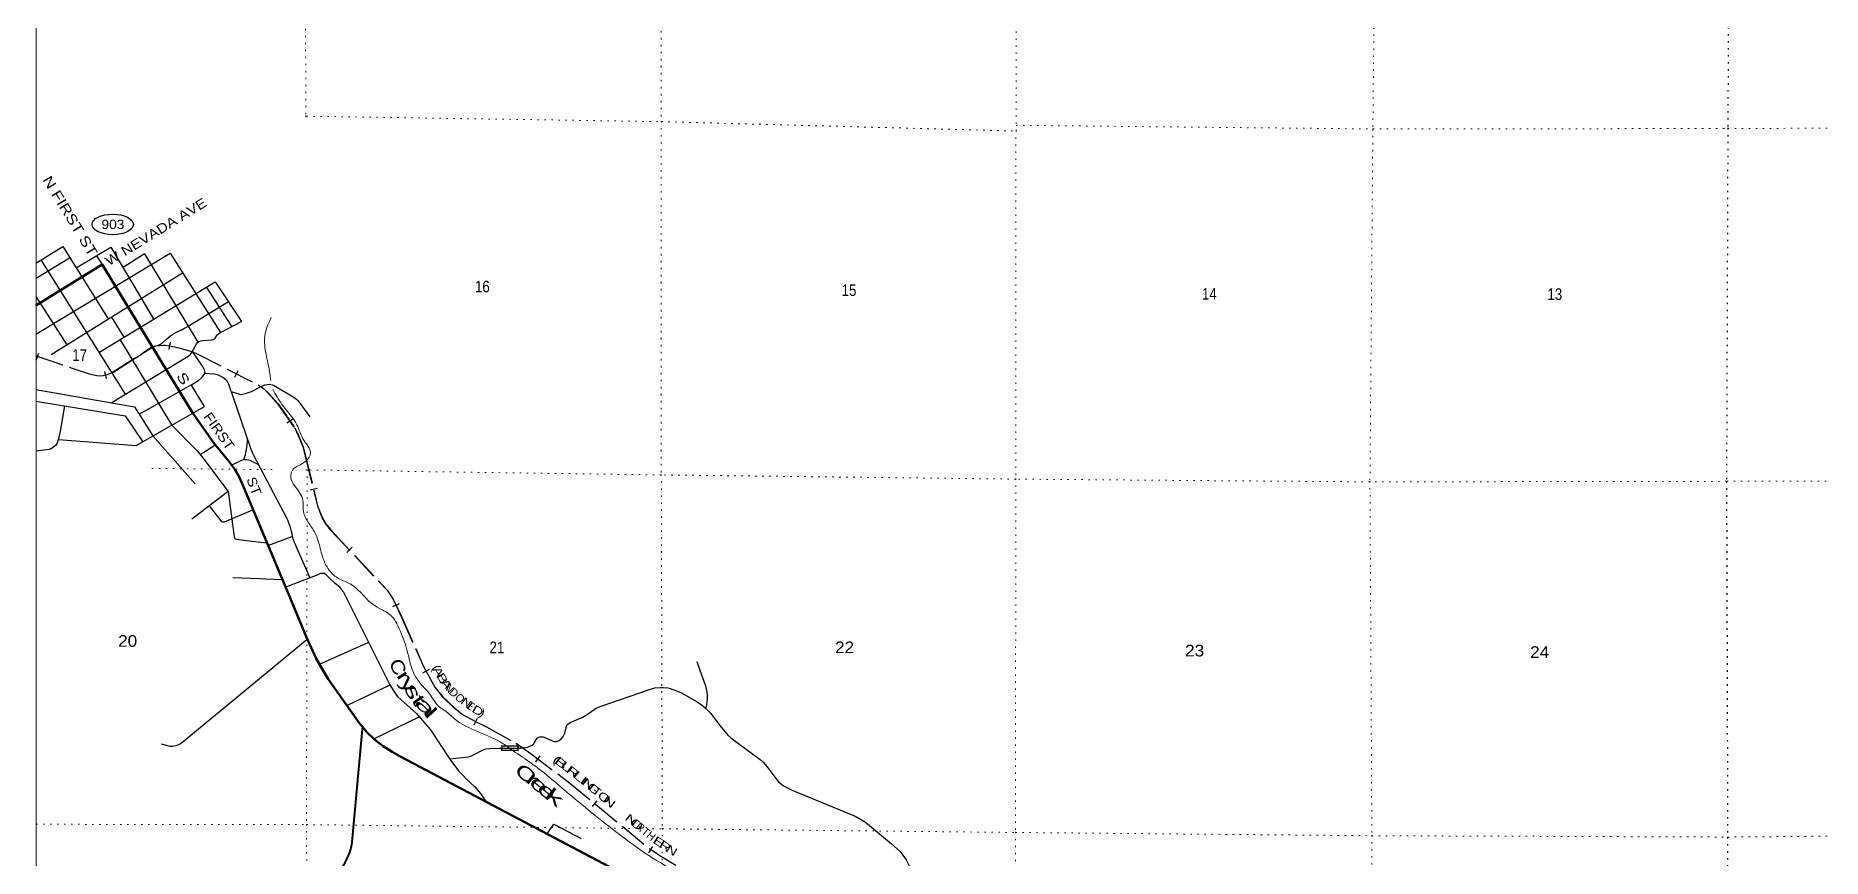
# Model space of a CAD drawing. Header units: feet. Extents: x -8 to 250644, y -192250 to 1368.
# Drawn here: x -5 to 26785, y -108849 to -96508 of the extents above; entities that cross this region are included whole.
import ezdxf
from ezdxf.enums import TextEntityAlignment as Align

# ---------------------------------------------------------------- set-up
doc = ezdxf.new("R2010")
doc.units = ezdxf.units.FT
doc.header["$LTSCALE"] = 70
doc.linetypes.add('DOTTED', pattern=[1.5, 0.3, -1.2])
doc.linetypes.add('LONG_DASHED', pattern=[7.5, 6, -1.5])
for name, color, linetype, lineweight in [('17', 7, 'Continuous', 25), ('23', 7, 'Continuous', 70), ('26', 7, 'Continuous', 40), ('29', 7, 'Continuous', 25), ('31', 7, 'Continuous', 13), ('39', 7, 'Continuous', 13), ('4', 7, 'Continuous', 13), ('6', 7, 'DOTTED', 25), ('63', 7, 'Continuous', 25), ('7', 7, 'DOTTED', 13)]:
    doc.layers.add(name, color=color, linetype=linetype, lineweight=lineweight)
doc.layers.add('41', color=7, linetype='Continuous')

msp = doc.modelspace()

# ---------------------------------------------------------------- linework, layer by layer
at = {"layer": '17'}
msp.add_ellipse((1150.14, -99339.81), major_axis=(-309.24, 1), ratio=0.500121, dxfattribs=at)
at = {"layer": '23'}
for points in [[(4899.16, -106882.06), (4856.54, -106831.41), (4855.7, -106830.3), (4383.86, -106164.54), (4380.89, -106160.03), (4199.24, -105849.57), (4051.03, -105521.82), (3830.08, -104993.83), (3809.16, -104943.83), (3774.56, -104861.17), (3764.11, -104836.17), (3753.65, -104811.17), (3115.77, -103286.88), (3110.86, -103274.01), (3049.62, -103137.59), (2974.45, -103008.31), (2886.18, -102887.6), (2862.83, -102858.67), (2766.41, -102742.87), (2669.2, -102625.97), (2611.78, -102543.23), (2339.29, -102154.62), (991.68, -99941.69), (-4.02, -100555.2)], [(15248.99, -111392.23), (14112.7, -111185.11), (12419.39, -110876.47), (12300.18, -110852.45), (12141.2, -110813.49), (11987.16, -110758.12), (11855.15, -110694.39), (11831.37, -110682.26), (11805.15, -110668.45), (5481.73, -107332.88), (5342.11, -107252.39), (5204.81, -107166.84), (5077.2, -107067.42), (4960.69, -106955.19), (4899.16, -106882.06)]]:
    msp.add_lwpolyline(points, dxfattribs=at)
at = {"layer": '26'}
msp.add_lwpolyline([(4.37, -112432.09), (111.26, -112408.96), (238.99, -112368.31), (361.78, -112314.53), (478.27, -112248.2), (587.19, -112170.07), (4420.63, -109158.97), (4459.76, -109125.85), (4523.67, -109063.93), (4580.75, -108995.67), (4630.39, -108921.82), (4672.04, -108843.19), (4705.23, -108760.63), (4729.62, -108675.06), (4742.59, -108605.15), (4896.31, -106913.46), (4899.16, -106882.06)], dxfattribs=at)
at = {"layer": '29'}
for p, q in [((-4.53, -99918.32), (402.78, -99668.54)), ((-2.7, -100986.01), (2011.35, -99769.91)), ((-0.28, -100145.56), (502.66, -99840.32)), ((70.44, -99872.72), (1337.45, -101886.57)), ((402.78, -99668.54), (1080.2, -100757.66)), ((602.32, -99991.61), (1123.99, -99682.54)), ((908.47, -99811.53), (991.68, -99941.69)), ((1123.99, -99682.54), (1764.64, -100766.33)), ((1627.72, -99782.63), (1307.33, -99983.75)), ((1627.72, -99782.63), (2428.3, -101107.11)), ((2011.35, -99769.91), (2766.42, -100961.94)), ((225.48, -101290.61), (2197.96, -100067.69)), ((-2.33, -100421.56), (462.5, -101143.53)), ((943.1, -101262.37), (2688.62, -100202.21)), ((2555.84, -100285.37), (2935.28, -100874.13)), ((2688.62, -100200.2), (3081.44, -100796.76)), ((1131.38, -100732.74), (1314.34, -101032.62)), ((2766.42, -100961.94), (3081.44, -100796.76)), ((1134.29, -101568.91), (1694.51, -101213.22)), ((1261.4, -101071.25), (2033.56, -102344.99)), ((1128.97, -102014.53), (2282.05, -101317.11)), ((428.42, -102061.45), (363.16, -102448.01)), ((1748.99, -102510.69), (2386.49, -103229.44)), ((2460.31, -102791.71), (2681.26, -102650.68)), ((2934.08, -102945.34), (3047.72, -102893.95)), ((3231.89, -102888.97), (3334.4, -102943.11)), ((2335.28, -103758.63), (2879.52, -103341.67)), ((2596.69, -103562.5), (2769, -103785.36)), ((2827.82, -103799.24), (3249.87, -103618.93)), ((3475.6, -104158.05), (3839.28, -104023.72)), ((3869.07, -104107.25), (4104.71, -104639.5)), ((3439.14, -104655.9), (3683.32, -104666.06)), ((3737.45, -104779.82), (4230.9, -104592.09)), ((4987.05, -105614.1), (4246.06, -105943.82)), ((5307.43, -106251.87), (4664.61, -106559.04)), ((5750.16, -106727.16), (5070.49, -107056.02))]:
    msp.add_line(p, q, dxfattribs=at)
for points in [[(2201.56, -100909.98), (2279.37, -100866.62), (2883.98, -100495.91)], [(1694.51, -101213.22), (1734.67, -101188.21), (1769.24, -101171.85), (1847.71, -101145.67), (1866.4, -101135.86), (1896.29, -101117.62), (1912.18, -101103.14), (1956.08, -101061.53), (2017.74, -101009.18), (2050.44, -100983.48), (2086.87, -100964.31), (2201.56, -100909.98)], [(2282.05, -101317.11), (2310.15, -101294.31), (2326.04, -101277.01), (2336.31, -101259.72), (2361.54, -101213.44), (2404.51, -101131.18), (2420.39, -101112.02), (2443.75, -101097.52), (2473.64, -101086.78), (2507.27, -101080.69), (2632.46, -101071.35), (2657.68, -101066.21), (2675.43, -101056.39), (2684.78, -101045.64), (2709.07, -101005.91), (2722.15, -100988.62), (2738.96, -100975.99), (2766.42, -100961.94)], [(2438, -101680.69), (2481.11, -101642.54), (2507.27, -101610.76), (2531.56, -101577.1), (2529.69, -101541.58), (2520.35, -101511.66), (2496.06, -101464.92), (2346.04, -101247.25)], [(334.6, -102567.83), (1501.66, -102654.28), (2528.15, -102071.98), (2331.33, -101750.64)], [(1545.66, -102188.17), (2338.77, -101742.04), (2438, -101680.69)], [(2926.11, -101846.04), (2890.3, -101734.16), (2871.62, -101697.7), (2847.33, -101668.72), (2800.62, -101634.13), (2735.22, -101601.41), (2699.72, -101592.06), (2669.83, -101585.52), (2531.42, -101574.39)], [(2926.88, -101846.7), (3065.94, -101889.34), (3095.83, -101888.41), (3142.54, -101877.19), (3230.36, -101844.47), (3376.1, -101769.68), (3432.15, -101746.31), (3465.79, -101739.76), (3497.55, -101736.96), (3518.1, -101738.83), (3544.26, -101746.31), (3570.42, -101758.46), (3878.71, -101940.76), (3910.48, -101967.87), (3929.16, -101985.63), (4104.79, -102225.89)], [(-1.33, -101817.4), (1476.81, -102076.69), (1748.99, -102510.69), (1747.56, -102510.9)], [(-1.11, -101990.06), (1334.26, -102211.63), (1598.08, -102597.87)], [(2926.11, -101846.04), (2931.93, -101860.4), (3222.82, -102709.81)], [(363.16, -102448.01), (331.47, -102571.8), (310.92, -102629.76), (290.36, -102655.93), (266.07, -102678.37), (224.97, -102706.42), (195.07, -102715.77), (-0.66, -102741.96)], [(2033.56, -102344.99), (2414.4, -102738.21), (2517.08, -102862.92), (2883.55, -103345.7), (2971.04, -104027.94)], [(3261.9, -102801.81), (3361.53, -102989.16), (3756.47, -103741.6), (3781.97, -103791.74)], [(2769, -103785.36), (2781.94, -103796.92), (2795.02, -103802.53), (2809.03, -103803.46), (2827.82, -103799.24)], [(2971.04, -104027.94), (2975.32, -104043.26), (2981.86, -104051.67), (2991.2, -104057.28), (3007.32, -104062)], [(3007.33, -104062.01), (3114.83, -104075.03), (3459.14, -104116.75)], [(2953.52, -104635.7), (3348.29, -104652.12), (3439.14, -104655.9)], [(4606.6, -104849.08), (4573.75, -104804.21), (4553.2, -104781.78), (4485.94, -104727.55), (4405.59, -104652.77), (4343.93, -104591.07), (4321.51, -104577.98), (4297.22, -104576.11), (4271.06, -104577.98), (4230.9, -104592.09)], [(4606.6, -104849.08), (5303.46, -106248.23), (5313.24, -106266.87)], [(4065.49, -105566.01), (2203.96, -107100.8), (2166.38, -107130.42)], [(9908.4, -105895.03), (9985.06, -106112.33), (10026.12, -106215.3)], [(5303.46, -106248.23), (5390.26, -106383.18), (5427.63, -106428.05), (5704.16, -106678.59), (5767.69, -106745.9), (5913.43, -106921.66), (6204.91, -107362.91), (6337.56, -107534.93), (6402.96, -107609.71), (6455.27, -107662.07), (6578.6, -107777.98), (6664.55, -107875.21), (6748.36, -108001.02)], [(6199.8, -107355.17), (6483.36, -107326.47), (6530.07, -107312.45), (6580.52, -107289.07), (6692.62, -107229.24), (6746.81, -107209.62), (6793.52, -107203.07), (6946.73, -107195.59), (7264.36, -107199.33), (7339.09, -107189.05), (7374.59, -107181.57), (7402.62, -107169.42), (7441.86, -107151.66), (7458.67, -107135.76), (7499.77, -107064.71), (7520.33, -107041.35), (7529.67, -107032.94), (7555.83, -107027.32), (7604.41, -107027.33), (7619.35, -107031.06), (7727.72, -107083.41), (7770.7, -107098.38), (7806.19, -107098.37), (7845.43, -107081.55), (7873.45, -107057.24), (7907.09, -107019.85), (7925.77, -106982.45), (7959.4, -106851.57), (7972.49, -106834.75), (8007.98, -106810.44), (8191.08, -106735.65), (8239.67, -106706.68), (8314.4, -106657.13), (8389.15, -106601.98), (8445.18, -106574.86), (9200.02, -106316.85), (9278.52, -106294.42), (9356.96, -106286.93), (9409.3, -106286.94), (9472.81, -106294.41), (9508.33, -106303.77), (9644.7, -106354.24), (9676.83, -106368.31)], [(9676.83, -106368.31), (9911.92, -106500.09), (9977.31, -106544.96), (10035.22, -106594.51), (10113.7, -106673.04), (10274.38, -106882.44), (10356.6, -106982.46), (10375.27, -107002.1), (10418.26, -107042.29), (10857.32, -107368.55), (10902.18, -107407.82), (10961.95, -107476.99), (11077.79, -107634.05), (11135.73, -107700.43), (11182.42, -107742.49), (11219.81, -107767.73), (11346.84, -107832.23), (12281.05, -108217.38), (12437.99, -108307.13), (12826.03, -108633.44)], [(2166.38, -107130.42), (2137.3, -107147.89), (2096.2, -107164.72), (2051.35, -107174.07), (2012.12, -107174.07), (1882.37, -107135.23)], [(7664.25, -108484.65), (7763.31, -108338.89), (8176.94, -108552.74)], [(12826.03, -108633.44), (12957.45, -108749.32), (13047.13, -108872.71), (13095.71, -108973.68), (13088.24, -109074.64), (13062.08, -109194.3), (13080.77, -109299), (13203.75, -109855.64)]]:
    msp.add_lwpolyline(points, dxfattribs=at)
for centre, radius, start, end in [((-9466.09, -76441.14), 27108.27, 295.32922, 295.49354), ((2259.91, -102557.7), 910.71, 339.72401, 359.86102), ((3145.32, -103095.5), 223.94, 67.25916, 115.83867), ((5199.23, -101924.56), 2126.68, 201.66835, 204.36156), ((3268.49, -104033.42), 567.51, 8.56233, 25.20554), ((4482.6, -103870.54), 657.61, 186.84585, 201.09707), ((9469.38, -106436.81), 599.19, 344.16842, 21.69626)]:
    msp.add_arc(centre, radius, start, end, dxfattribs=at)
at = {"layer": '31'}
for p, q in [((6982.5, -107159.6), (7232.48, -107162.18)), ((7232.48, -107162.18), (7231.71, -107237.18))]:
    msp.add_line(p, q, dxfattribs=at)
msp.add_lwpolyline([(7231.71, -107237.18), (6981.72, -107234.6), (6982.5, -107159.6)], dxfattribs=at)
msp.add_lwpolyline([(6989.79, -107226.68), (6990.41, -107167.67), (7224.4, -107170.09), (7223.79, -107229.1)], close=True, dxfattribs=at)
at = {"layer": '39'}
for points in [[(3527.55, -100737), (3429.39, -101010.77), (3449.84, -101286.48), (3500.42, -101544.05), (3522.61, -101681.79)], [(3551.47, -101812.92), (3687.99, -102039.02), (3911.51, -102344.78), (4014.32, -102574.15), (4115.08, -102771.31), (4052.91, -102888.08), (3844.02, -103027.08), (3828.12, -103165.96), (3906.68, -103296.72), (4005.44, -103503.95), (4005.58, -103614.64), (4052, -103761.53), (4156.73, -103922.47), (4217.19, -104045.19), (4285.85, -104292.69), (4402.75, -104534.12), (4537.58, -104652.77), (4708.55, -104731.15), (5022.49, -105014.72), (5151.26, -105101.17), (5314.21, -105199.68), (5447.14, -105408.9), (5562.12, -105722.78), (5695.31, -106133.26), (5914.76, -106402.8), (6053.69, -106583.83), (6128.43, -106633.4), (6273.02, -106754.76), (7005.21, -107130.63), (7157.22, -107239.4)], [(7154.3, -107237.68), (7429.73, -107426.19), (8033.42, -107918.88), (8846.35, -108564.37), (9299.04, -108878.04), (9872.33, -109175.52), (10568.13, -109396.44), (11125.08, -109490.67), (11408.68, -109619.29), (11754.78, -109894.78), (12275.85, -110234.56), (12845.02, -110457.58), (13536.81, -110678.51), (13884.82, -110871.49), (13996.9, -111108.75)]]:
    msp.add_spline(points, degree=3, dxfattribs=at)
at = {"layer": '4'}
msp.add_lwpolyline([(0, -0.01), (31078.95, 21.37), (62157.81, 85.49), (93236.57, 192.37), (124315.15, 341.99), (155393.5, 534.37), (186473.05, 772.71), (217549.25, 1047.36), (248626.55, 1367.98), (250643.68, -181929.51), (219314.24, -182252.73), (187984.4, -182532.85), (156654.22, -182769.89), (125323.73, -182963.82), (93993, -183114.66), (62662.1, -183222.4), (31331.08, -183287.03), (0, -183308.59)], close=True, dxfattribs=at)
msp.add_lwpolyline([(0, -0.01), (31078.95, 21.37), (62157.81, 85.49), (93236.57, 192.37), (124315.15, 341.99), (155393.5, 534.37), (186473.05, 772.71), (217549.25, 1047.36), (248626.55, 1367.98), (250643.68, -181929.51), (219314.24, -182252.73), (187984.4, -182532.85), (156654.22, -182769.89), (125323.73, -182963.82), (93993, -183114.66), (62662.1, -183222.4), (31331.08, -183287.03), (0, -183308.59)], close=True, dxfattribs=at)
at = {"layer": '6'}
msp.add_lwpolyline([(25417.47, -91672.58), (25394.49, -92599.51), (25368.98, -97891.61), (25349.52, -103193.64), (25366.28, -108530.93), (25362.84, -113779.69), (25354.93, -115123.49)], dxfattribs=at)
at = {"layer": '63'}
for p, q in [((1998.39, -101217.12), (2017.14, -101108.11)), ((4.41, -101375.39), (40.31, -101270.77)), ((2982.09, -101630.25), (3032.36, -101531.72)), ((1054.42, -101652.29), (1030.42, -101544.31)), ((3762.31, -102317.72), (3853.27, -102254.78)), ((4108.49, -103320.85), (4215.97, -103294.73)), ((4660.19, -104259.5), (4740.82, -104183.77)), ((5349.95, -105073.38), (5449.95, -105026.11)), ((5801.49, -106066.06), (5898.46, -106012.86)), ((6570.74, -106846.01), (6620.22, -106747.09)), ((7492.76, -107401.63), (7559.35, -107313.3)), ((8345.91, -108072.64), (8416.24, -107987.27)), ((9191.41, -108765.99), (9251.61, -108673.2))]:
    msp.add_line(p, q, dxfattribs=at)
at = {"layer": '63', "linetype": 'LONG_DASHED'}
msp.add_lwpolyline([(0.5, -101312.42), (798.99, -101581.68), (910.59, -101606.74), (967.1, -101611.26), (1007.67, -101606.75), (1068.88, -101593.14), (1129.98, -101568.24), (1748.01, -101172.04), (1819.78, -101158.15), (1849.8, -101153.53), (1907.33, -101150.45), (1941.82, -101151.99), (2050.93, -101170.75), (2122.32, -101187.96), (2287.25, -101231.51), (2398.74, -101271.31), (3333, -101748), (3412.45, -101798.68), (3490.63, -101874.6), (3631.59, -102032.84), (3878.99, -102390.37), (3935.24, -102507.51), (4004.01, -102677.23), (4041.9, -102815.64), (4222.99, -103560.8), (4259.01, -103661.23), (4295.46, -103743.3), (4345.53, -103829.83), (4419.08, -103923.04), (5266.38, -104825.14), (5361.46, -104969.99), (5481.5, -105223.89), (5806.99, -105962.56), (5982.01, -106281.63), (6095.26, -106420.37), (6274.94, -106593.61), (6396.49, -106689.79), (6590.56, -106794.88), (6755.31, -106877.29), (7199.38, -107124.64), (7406.72, -107268.4), (7981.99, -107702.04), (9204.92, -108709.67), (9379.58, -108822.98), (9594.52, -108951.09)], dxfattribs=at)
at = {"layer": '63', "linetype": 'LONG_DASHED', "lineweight": 13}
msp.add_lwpolyline([(4.04, -101313.25), (797.87, -101585.63), (909.97, -101610.8), (967.16, -101615.38), (1008.34, -101610.8), (1070.11, -101597.07), (1131.88, -101571.89), (1749.56, -101175.92), (1820.48, -101162.19), (1850.22, -101157.61), (1907.35, -101154.55), (1941.38, -101156.07), (2050.1, -101174.77), (2121.32, -101191.94), (2286.04, -101235.43), (2397.11, -101275.08), (3330.96, -101751.56), (3409.89, -101801.91), (3487.67, -101877.44), (3628.36, -102035.38), (3875.43, -102392.44), (3931.49, -102509.17), (4000.12, -102678.55), (4037.93, -102816.67), (4219.06, -103561.98), (4255.2, -103662.76), (4291.8, -103745.16), (4342.13, -103832.14), (4415.97, -103925.72), (5263.15, -104827.69), (5357.88, -104972), (5477.77, -105225.59), (5803.31, -105964.38), (5978.6, -106283.93), (6092.24, -106423.15), (6272.24, -106596.7), (6394.22, -106693.23), (6588.67, -106798.52), (6753.39, -106880.92), (7197.21, -107128.12), (7404.32, -107271.72), (7979.45, -107705.26), (9202.49, -108712.98), (9377.41, -108826.46), (9592.46, -108954.64)], dxfattribs=at)
at = {"layer": '7'}
for p, q in [((3541.75, -103017.95), (1653.99, -102999.7)), ((9389.39, -108752.07), (9368.69, -112708.64))]:
    msp.add_line(p, q, dxfattribs=at)
for points in [[(4031.51, -91686.48), (4036.04, -92412.84), (4044.71, -97706.92), (4044.91, -97758.13)], [(9373.8, -91684.87), (9365.27, -92552.24), (9375.88, -97787.95), (9376.52, -103089.03), (9391.24, -108398.15), (9390.61, -108518.63)], [(14707.35, -91682.11), (14696.35, -92558.81), (14695.06, -97929.37), (14691.58, -103151.96), (14688.2, -108453.04), (14655.42, -113016.83)], [(20110.74, -91677.92), (20101.85, -92604.63), (20046.2, -97906.69), (20002.6, -103192.75), (20031.39, -108501.86), (20033.96, -113743.51), (20030.64, -114558.55)], [(4056.22, -97716.09), (9375.89, -97796.95), (14695.07, -97938.37), (14699.76, -97938.34)], [(14696.95, -97852.65), (20046.2, -97906.69), (25368.99, -97900.61), (30627.9, -97881.64), (31216.15, -97882.77)], [(31219.52, -103188.79), (30729.05, -103188.68), (25349.52, -103193.64), (20002.61, -103201.75), (14691.59, -103160.96), (9376.53, -103098.03), (4065.47, -103023.02), (4046.81, -103022.84)], [(4065.46, -103014.95), (4056.07, -108335.23), (4082.89, -113671.45), (4099.77, -118548.46)], [(-0.3, -108339.09), (4056.08, -108344.23), (8926.5, -108401.67)], [(9244.5, -108405.42), (9391.25, -108407.15), (14688.21, -108462.04), (20031.4, -108510.86), (25366.28, -108530.93), (30703.55, -108483.74), (31226.21, -108485.41)]]:
    msp.add_lwpolyline(points, dxfattribs=at)

# ---------------------------------------------------------------- texts
at = {"layer": '17'}
for s, height, rotation, width, p in [('N FIRST ST', 150, 301.34, 1.25, (91.91, -98669.62)), ('W NEVADA AVE', 142.5, 31.639, 1.2, (1092.6, -99966.9)), ('S', 142.5, 301.336, 1.4, (2100.36, -101611.97)), ('FIRST', 142.5, 305.038, 1.15, (2504.32, -102222.4)), ('ST', 142.5, 291.208, 1.15, (3151.83, -103160.46))]:
    msp.add_text(s, height=height, rotation=rotation, dxfattribs=dict(at, width=width)).set_placement(p)
at = {"layer": '17', "width": 1.1}
msp.add_text('903', height=140, dxfattribs=at).set_placement((1153.05, -99408.12), align=Align.CENTER)
at = {"layer": '41'}
for s, rotation, width, p in [('C', 296.068, 1.25, (5337.24, -106022.16)), ('r', 302.696, 1.75, (5437.69, -106171.01)), ('y', 303.01, 1.7, (5510.25, -106298.54)), ('s', 298.712, 1.7, (5563.37, -106393.32)), ('t', 306.294, 1.65, (5657.83, -106534.03)), ('a', 313.255, 2.05, (5765.89, -106637.21)), ('l', 312.729, 1.75, (5851.87, -106736.38)), ('C', 320.743, 1.6, (7277.44, -107656.01)), ('r', 320.743, 2, (7390.22, -107743.12)), ('e', 320.743, 1.8, (7483.2, -107823.56)), ('e', 321.375, 1.8, (7599.26, -107917.42)), ('k', 321.375, 2, (7711.47, -108010.5))]:
    msp.add_text(s, height=200, rotation=rotation, dxfattribs=dict(at, width=width)).set_placement(p, align=Align.CENTER)
at = {"layer": '63'}
for s, rotation, width, p in [('(', 298.746, 1.25, (5947.84, -106016.62)), ('A', 298.746, 1.4, (5980.29, -106079.57)), ('B', 299.746, 1.6, (6040.96, -106180.99)), ('A', 309.224, 1.7, (6106.38, -106275.85)), ('N', 322.646, 1.55, (6422.98, -106570.51)), ('D', 328.564, 1.45, (6593.8, -106684.96)), (')', 331.564, 1.25, (6663.35, -106721.35)), ('(', 322.991, 1.55, (7769.25, -107416.45)), ('B', 322.991, 1.8, (7836.41, -107467.07)), ('U', 322.991, 1.55, (7924.68, -107533.61)), ('R', 322.991, 1.65, (8012.98, -107600.16)), ('L', 320.513, 1.9, (8098.26, -107668.27)), ('I', 320.513, 2.1, (8173.77, -107729.81)), ('N', 320.513, 1.65, (8245.23, -107786.41)), ('G', 320.513, 1.5, (8323.89, -107853.11)), ('O', 320.513, 1.5, (8478.91, -107981.91)), ('N', 320.513, 1.65, (8558.4, -108047.41)), ('N', 320.513, 1.65, (8890.93, -108321.39)), ('O', 320.513, 1.5, (8971.87, -108388.09)), ('E', 327.027, 1.7, (9310.87, -108655.43)), ('R', 327.027, 1.5, (9401.89, -108718.94)), ('N', 329.204, 1.4, (9502.1, -108782.36))]:
    msp.add_text(s, height=120, rotation=rotation, dxfattribs=dict(at, width=width)).set_placement(p, align=Align.CENTER)
for s, rotation, p in [('N', 311.224, (6155.18, -106334.61)), ('D', 316.045, (6226.19, -106408.11)), ('O', 316.045, (6316.27, -106490.63)), ('E', 323.646, (6477.46, -106608.04)), ('T', 320.513, (8374.36, -107893.59)), ('R', 320.513, (9023.05, -108430.25)), ('T', 320.513, (9104.44, -108497.3)), ('H', 320.513, (9185.16, -108561.81))]:
    msp.add_text(s, height=120, rotation=rotation, dxfattribs=at).set_placement(p, align=Align.CENTER)
at = {"layer": '7'}
for s, width, p in [('16', 0.85, (6582.48, -100358.5)), ('15', 0.85, (12080.57, -100413.41)), ('14', 0.85, (17484.07, -100468.23)), ('13', 0.85, (22664.39, -100472.81)), ('17', 0.85, (543.47, -101387.94)), ('20', 1.1, (1230.74, -105676.33)), ('21', 0.85, (6800.47, -105772.28)), ('22', 1.1, (11981.41, -105771.58)), ('23', 1.1, (17230.56, -105821.01)), ('24', 1.1, (22404.89, -105842.61))]:
    msp.add_text(s, height=175, rotation=0.038, dxfattribs=dict(at, width=width)).set_placement(p)

doc.saveas('drawing.dxf')
